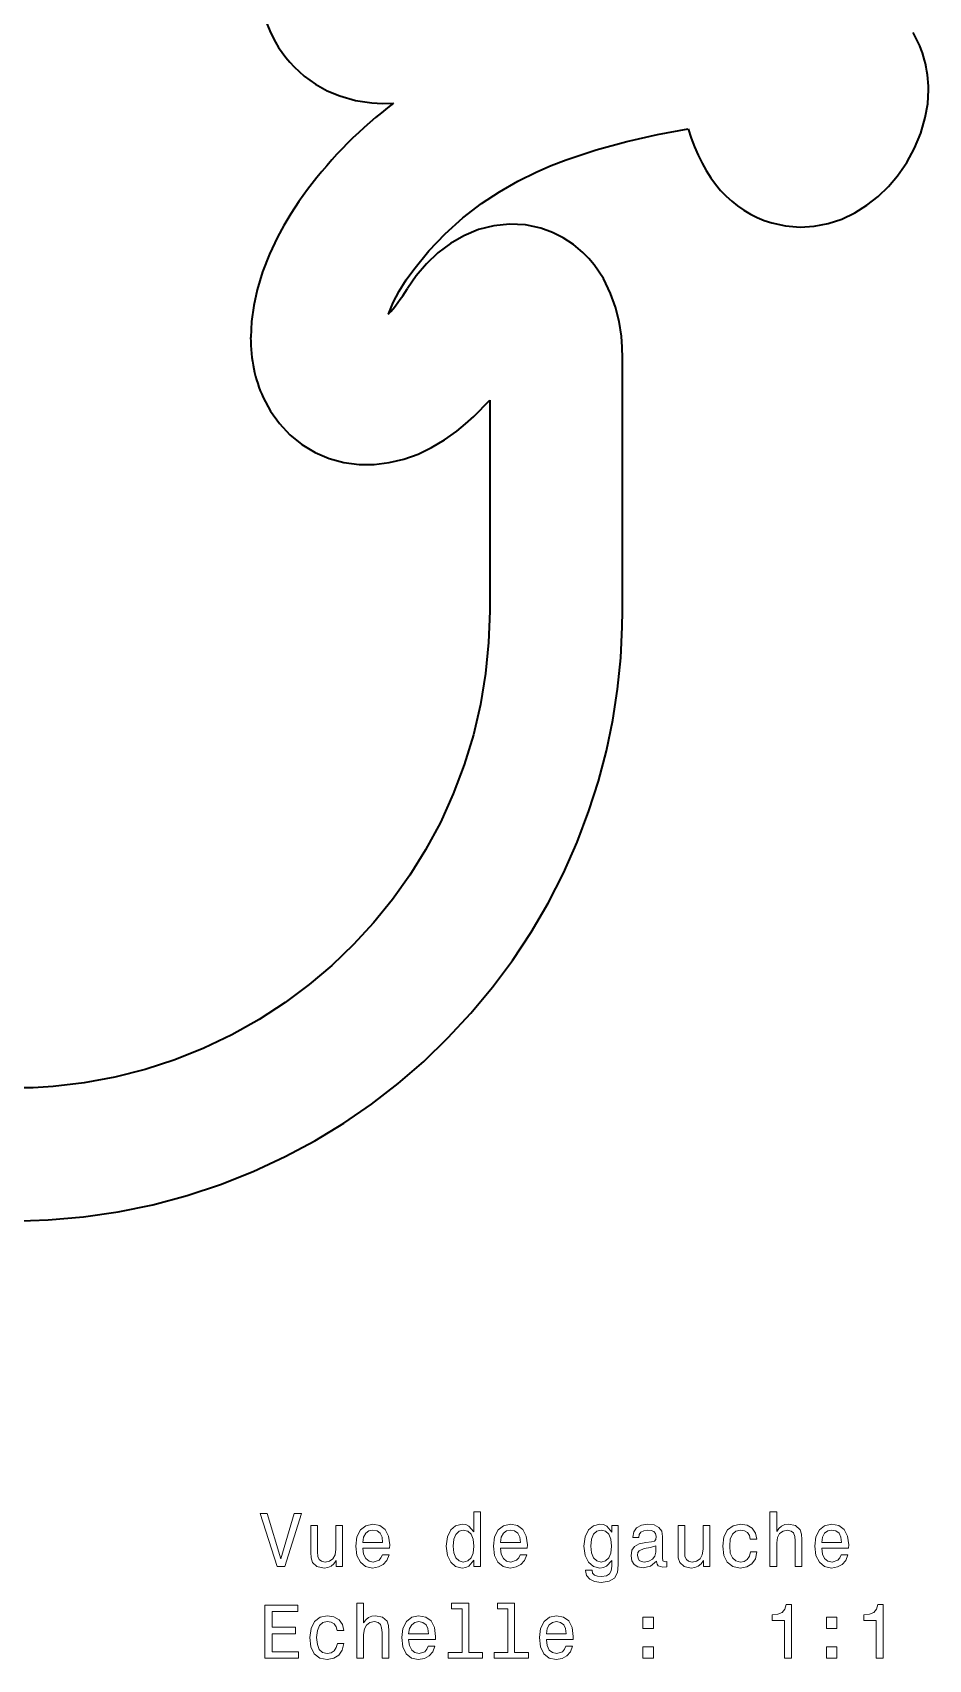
# Model space of a CAD drawing. Extents: x 146 to 1134, y 78 to 926.
# Drawn here: x 737.1 to 796.3, y 300.5 to 408.1 of the extents above; entities that cross this region are included whole.
import ezdxf

# ---------------------------------------------------------------- set-up
doc = ezdxf.new("R2010")
doc.units = 0

msp = doc.modelspace()

# ---------------------------------------------------------------- linework, layer by layer
at = {"color": 7, "lineweight": 35, "ltscale": 0.418545}
msp.add_line((776.09, 369.84), (776.09, 386.58), dxfattribs=at)
at = {"color": 7, "lineweight": 35, "ltscale": 0.349131}
msp.add_line((767.3, 383.8), (767.3, 369.84), dxfattribs=at)
at = {"color": 7, "lineweight": 35}
for points in [[(754.37, 405.84), (755.03, 405.23), (755.77, 404.71), (756.55, 404.27), (757.39, 403.93), (758.43, 403.63), (759.5, 403.47), (760.22, 403.43), (760.94, 403.44)], [(794.28, 398.63), (794.89, 399.52), (795.41, 400.46), (795.83, 401.46), (796.12, 402.49), (796.28, 403.4), (796.33, 404.32)], [(762.28, 392.45), (763.27, 393.67), (764.36, 394.81), (765.53, 395.86), (766.77, 396.82), (767.94, 397.59), (769.16, 398.28), (770.41, 398.9), (771.37, 399.32), (772.35, 399.7), (774.34, 400.36), (776.37, 400.91), (778.4, 401.37), (780.44, 401.75)], [(785.96, 395.53), (786.88, 395.33), (787.83, 395.25), (788.77, 395.3), (789.7, 395.48), (790.6, 395.78), (791.45, 396.19), (792.26, 396.69), (793, 397.27), (793.68, 397.93), (794.28, 398.63)], [(755.25, 397.74), (754.68, 396.95), (754.15, 396.13), (753.69, 395.36), (753.26, 394.58), (752.73, 393.45), (752.28, 392.29), (751.92, 391.1), (751.69, 390.06), (751.54, 389), (751.49, 387.94)], [(770.68, 395.18), (769.66, 395.39), (768.62, 395.44), (767.58, 395.34), (766.57, 395.08), (765.6, 394.68), (764.7, 394.16), (763.86, 393.54), (763.11, 392.82), (762.43, 392.02), (761.86, 391.19)], [(776.09, 386.58), (776.07, 387.31), (776.01, 388.04), (775.86, 389), (775.63, 389.95), (775.3, 390.86), (774.82, 391.85), (774.21, 392.76), (773.85, 393.17), (773.47, 393.57), (772.85, 394.09), (772.17, 394.54), (771.45, 394.9), (770.68, 395.18)], [(760.6, 389.49), (760.92, 390.26), (761.31, 391.01), (761.77, 391.75), (762.28, 392.45)], [(752.32, 383.97), (752.8, 383.07), (753.4, 382.25), (754.09, 381.51), (754.88, 380.87), (755.75, 380.34), (756.68, 379.95), (757.66, 379.68), (758.67, 379.55)], [(758.67, 379.55), (759.66, 379.55), (760.65, 379.67), (761.62, 379.9), (762.56, 380.24), (763.46, 380.67), (764.32, 381.18), (765.13, 381.76), (765.71, 382.23), (766.26, 382.73), (767.3, 383.8)], [(735.76, 329.51), (738.1, 329.58), (740.42, 329.78), (742.73, 330.12), (745.02, 330.59), (747.28, 331.19), (749.49, 331.92), (751.66, 332.78), (753.78, 333.77), (755.74, 334.82), (757.65, 335.98), (759.48, 337.25), (761.25, 338.61), (762.94, 340.07), (764.54, 341.62), (766.06, 343.25), (767.48, 344.97), (768.81, 346.75), (770.04, 348.61), (771.16, 350.54), (772.18, 352.52), (773.08, 354.56), (773.87, 356.64), (774.5, 358.61), (775.02, 360.61), (775.44, 362.64), (775.76, 364.68), (775.97, 366.75), (776.07, 368.82), (776.09, 369.84)], [(767.3, 369.84), (767.23, 367.77), (767.03, 365.72), (766.69, 363.68), (766.22, 361.67), (765.62, 359.69), (764.89, 357.76), (764.04, 355.88), (763.06, 354.06), (762.01, 352.39), (760.87, 350.78), (759.62, 349.24), (758.29, 347.79), (756.86, 346.42), (755.36, 345.15), (753.77, 343.97), (752.04, 342.84), (750.24, 341.83), (748.38, 340.94), (746.47, 340.18), (744.5, 339.54), (742.5, 339.03), (740.48, 338.66), (738.43, 338.42), (737.1, 338.33), (735.76, 338.31)]]:
    msp.add_lwpolyline(points, dxfattribs=at)
at = {"color": 7, "lineweight": 13}
for points in [[(754.37, 310.16), (753.49, 307.18), (752.59, 310.16), (752.11, 310.16), (753.24, 306.66), (753.74, 306.66), (754.85, 310.16)], [(766.26, 307.08), (766.26, 306.66), (766.7, 306.66), (766.7, 310.28), (766.26, 310.28), (766.26, 308.95), (765.92, 309.34), (765.72, 309.43), (765.48, 309.46), (765.05, 309.36), (764.72, 309.08), (764.5, 308.62), (764.42, 308.01), (764.5, 307.4), (764.72, 306.94), (765.05, 306.66), (765.48, 306.56), (765.72, 306.6), (765.93, 306.69)], [(785.84, 306.66), (786.29, 306.66), (786.29, 308.22), (786.33, 308.58), (786.48, 308.84), (786.71, 309), (787.01, 309.06), (787.25, 309.01), (787.4, 308.88), (787.48, 308.65), (787.5, 308.35), (787.5, 306.66), (787.95, 306.66), (787.95, 308.44), (787.93, 308.8), (787.84, 309.09), (787.54, 309.37), (787.07, 309.46), (786.82, 309.43), (786.6, 309.33), (786.42, 309.18), (786.29, 308.97), (786.29, 310.28), (785.84, 310.28)], [(757.57, 309.37), (757.13, 309.37), (757.13, 307.8), (757.08, 307.44), (756.93, 307.18), (756.7, 307.02), (756.41, 306.96), (756.17, 307.01), (756.02, 307.13), (755.93, 307.33), (755.91, 307.63), (755.91, 309.37), (755.47, 309.37), (755.47, 307.59), (755.48, 307.23), (755.58, 306.93), (755.87, 306.66), (756.34, 306.56), (756.59, 306.6), (756.81, 306.69), (757, 306.84), (757.15, 307.07), (757.15, 306.66), (757.57, 306.66)], [(758.91, 307.88), (760.68, 307.88), (760.69, 308.09), (760.61, 308.67), (760.39, 309.1), (760.03, 309.37), (759.56, 309.46), (759.1, 309.36), (758.75, 309.08), (758.52, 308.62), (758.44, 308.01), (758.52, 307.39), (758.75, 306.94), (759.09, 306.66), (759.55, 306.56), (759.94, 306.63), (760.26, 306.8), (760.5, 307.07), (760.64, 307.43), (760.2, 307.43), (760.11, 307.23), (759.98, 307.08), (759.6, 306.96), (759.32, 307.02), (759.1, 307.19), (758.96, 307.48), (758.91, 307.87)], [(758.91, 308.26), (758.96, 308.6), (759.1, 308.86), (759.31, 309.02), (759.58, 309.07), (759.85, 309.02), (760.05, 308.86), (760.18, 308.6), (760.22, 308.26)], [(765.55, 309.06), (765.85, 308.99), (766.07, 308.8), (766.2, 308.47), (766.25, 308.01), (766.2, 307.55), (766.07, 307.23), (765.85, 307.03), (765.55, 306.96), (765.28, 307.03), (765.07, 307.23), (764.92, 307.56), (764.88, 308.01), (764.92, 308.46), (765.07, 308.79), (765.28, 308.99)], [(768.02, 307.88), (769.79, 307.88), (769.8, 308.09), (769.72, 308.67), (769.49, 309.1), (769.14, 309.37), (768.67, 309.46), (768.21, 309.36), (767.86, 309.08), (767.63, 308.62), (767.55, 308.01), (767.63, 307.39), (767.85, 306.94), (768.2, 306.66), (768.66, 306.56), (769.05, 306.63), (769.37, 306.8), (769.61, 307.07), (769.75, 307.43), (769.31, 307.43), (769.22, 307.23), (769.08, 307.08), (768.71, 306.96), (768.42, 307.02), (768.21, 307.19), (768.07, 307.48), (768.02, 307.87)], [(768.02, 308.26), (768.07, 308.6), (768.21, 308.86), (768.41, 309.02), (768.69, 309.07), (768.95, 309.02), (769.16, 308.86), (769.29, 308.6), (769.33, 308.26)], [(775.81, 306.78), (775.81, 309.37), (775.38, 309.37), (775.38, 308.93), (775.04, 309.33), (774.82, 309.43), (774.59, 309.46), (774.16, 309.36), (773.83, 309.08), (773.61, 308.62), (773.53, 308.01), (773.61, 307.4), (773.83, 306.94), (774.16, 306.66), (774.59, 306.56), (774.83, 306.6), (775.03, 306.69), (775.38, 307.07), (775.38, 306.69), (775.34, 306.38), (775.23, 306.17), (775.02, 306.04), (774.7, 306), (774.43, 306.03), (774.23, 306.1), (774.11, 306.23), (774.08, 306.41), (773.65, 306.41), (773.65, 306.39), (773.71, 306.07), (773.92, 305.83), (774.24, 305.67), (774.68, 305.61), (775.2, 305.69), (775.55, 305.9), (775.75, 306.27)], [(773.99, 308.01), (774.04, 308.46), (774.17, 308.8), (774.39, 308.99), (774.67, 309.06), (774.97, 308.99), (775.19, 308.8), (775.32, 308.46), (775.37, 308.01), (775.32, 307.55), (775.19, 307.23), (774.97, 307.03), (774.67, 306.96), (774.39, 307.03), (774.17, 307.23), (774.04, 307.56)], [(778.34, 307.01), (778.34, 307), (778.37, 306.82), (778.44, 306.7), (778.76, 306.61), (779.01, 306.65), (779.01, 306.99), (778.9, 306.97), (778.76, 307.04), (778.74, 307.24), (778.74, 308.64), (778.68, 309), (778.5, 309.25), (778.19, 309.41), (777.76, 309.46), (777.34, 309.4), (777.02, 309.23), (776.83, 308.96), (776.76, 308.61), (776.76, 308.58), (777.16, 308.58), (777.19, 308.79), (777.31, 308.94), (777.49, 309.03), (777.74, 309.07), (777.99, 309.04), (778.17, 308.97), (778.27, 308.84), (778.31, 308.65), (778.29, 308.44), (778.21, 308.34), (778.01, 308.29), (777.63, 308.25), (777.19, 308.16), (776.89, 307.99), (776.7, 307.74), (776.65, 307.37), (776.7, 307.04), (776.86, 306.79), (777.11, 306.63), (777.46, 306.58), (777.93, 306.68)], [(781.86, 309.37), (781.42, 309.37), (781.42, 307.8), (781.36, 307.44), (781.22, 307.18), (780.99, 307.02), (780.69, 306.96), (780.46, 307.01), (780.31, 307.13), (780.22, 307.33), (780.2, 307.63), (780.2, 309.37), (779.76, 309.37), (779.76, 307.59), (779.77, 307.23), (779.87, 306.93), (780.16, 306.66), (780.63, 306.56), (780.88, 306.6), (781.1, 306.69), (781.28, 306.84), (781.44, 307.07), (781.44, 306.66), (781.86, 306.66)], [(784.53, 308.47), (784.97, 308.47), (784.88, 308.87), (784.66, 309.19), (784.33, 309.39), (783.89, 309.46), (783.4, 309.36), (783.03, 309.08), (782.8, 308.62), (782.72, 308), (782.8, 307.39), (783.02, 306.94), (783.38, 306.66), (783.87, 306.56), (784.31, 306.64), (784.64, 306.85), (784.88, 307.18), (784.98, 307.63), (784.55, 307.63), (784.48, 307.34), (784.34, 307.13), (784.13, 307), (783.89, 306.96), (783.58, 307.03), (783.36, 307.23), (783.22, 307.55), (783.18, 308.02), (783.22, 308.47), (783.36, 308.8), (783.59, 309), (783.89, 309.07), (784.15, 309.03), (784.35, 308.91), (784.48, 308.72)], [(789.27, 307.88), (791.04, 307.88), (791.05, 308.09), (790.97, 308.67), (790.75, 309.1), (790.39, 309.37), (789.92, 309.46), (789.46, 309.36), (789.11, 309.08), (788.88, 308.62), (788.8, 308.01), (788.88, 307.39), (789.11, 306.94), (789.45, 306.66), (789.91, 306.56), (790.3, 306.63), (790.62, 306.8), (790.86, 307.07), (791, 307.43), (790.56, 307.43), (790.47, 307.23), (790.34, 307.08), (789.96, 306.96), (789.68, 307.02), (789.46, 307.19), (789.32, 307.48), (789.27, 307.87)], [(789.27, 308.26), (789.32, 308.6), (789.46, 308.86), (789.67, 309.02), (789.94, 309.07), (790.21, 309.02), (790.41, 308.86), (790.54, 308.6), (790.58, 308.26)], [(778.29, 307.61), (778.23, 307.34), (778.07, 307.14), (777.83, 307.01), (777.53, 306.96), (777.34, 306.99), (777.2, 307.07), (777.12, 307.21), (777.09, 307.41), (777.11, 307.59), (777.19, 307.71), (777.52, 307.85), (777.93, 307.91), (778.29, 308.03)], [(752.43, 300.61), (754.65, 300.61), (754.65, 301.03), (752.9, 301.03), (752.9, 302.22), (754.46, 302.22), (754.46, 302.64), (752.9, 302.64), (752.9, 303.69), (754.61, 303.69), (754.61, 304.11), (752.43, 304.11)], [(758.52, 300.61), (758.96, 300.61), (758.96, 302.17), (759.01, 302.53), (759.15, 302.79), (759.38, 302.96), (759.68, 303.02), (759.93, 302.97), (760.08, 302.83), (760.15, 302.6), (760.18, 302.3), (760.18, 300.61), (760.62, 300.61), (760.62, 302.39), (760.6, 302.75), (760.51, 303.05), (760.21, 303.32), (759.75, 303.41), (759.5, 303.38), (759.28, 303.28), (759.1, 303.13), (758.96, 302.93), (758.96, 304.23), (758.52, 304.23)], [(765.47, 303.86), (765.47, 300.98), (764.56, 300.98), (764.56, 300.61), (766.83, 300.61), (766.83, 300.98), (765.92, 300.98), (765.92, 304.23), (764.78, 304.23), (764.78, 303.86)], [(768.51, 303.86), (768.51, 300.98), (767.6, 300.98), (767.6, 300.61), (769.86, 300.61), (769.86, 300.98), (768.95, 300.98), (768.95, 304.23), (767.81, 304.23), (767.81, 303.86)], [(786.8, 300.61), (787.26, 300.61), (787.26, 304.14), (786.91, 304.14), (786.82, 303.83), (786.64, 303.62), (786.36, 303.5), (785.98, 303.46), (785.98, 303.1), (786.8, 303.1)], [(792.87, 300.61), (793.33, 300.61), (793.33, 304.14), (792.98, 304.14), (792.89, 303.83), (792.71, 303.62), (792.43, 303.5), (792.05, 303.46), (792.05, 303.1), (792.87, 303.1)], [(757.21, 302.42), (757.65, 302.42), (757.56, 302.82), (757.34, 303.14), (757, 303.34), (756.56, 303.41), (756.08, 303.31), (755.71, 303.03), (755.48, 302.57), (755.4, 301.96), (755.47, 301.35), (755.7, 300.89), (756.06, 300.61), (756.55, 300.51), (756.98, 300.59), (757.32, 300.8), (757.55, 301.13), (757.65, 301.58), (757.23, 301.58), (757.15, 301.3), (757.01, 301.08), (756.81, 300.95), (756.56, 300.91), (756.25, 300.98), (756.03, 301.18), (755.9, 301.51), (755.85, 301.97), (755.9, 302.43), (756.04, 302.75), (756.26, 302.96), (756.56, 303.03), (756.82, 302.98), (757.02, 302.86), (757.15, 302.67)], [(761.94, 301.84), (763.72, 301.84), (763.72, 302.04), (763.64, 302.62), (763.42, 303.06), (763.07, 303.32), (762.6, 303.41), (762.14, 303.31), (761.79, 303.03), (761.56, 302.57), (761.48, 301.97), (761.56, 301.35), (761.78, 300.89), (762.13, 300.61), (762.58, 300.51), (762.98, 300.58), (763.3, 300.75), (763.54, 301.02), (763.67, 301.39), (763.23, 301.39), (763.14, 301.19), (763.01, 301.03), (762.64, 300.91), (762.35, 300.97), (762.14, 301.14), (761.99, 301.43), (761.94, 301.82)], [(761.94, 302.21), (762, 302.56), (762.14, 302.81), (762.34, 302.97), (762.61, 303.03), (762.88, 302.97), (763.09, 302.81), (763.21, 302.56), (763.26, 302.21)], [(771.05, 301.84), (772.83, 301.84), (772.83, 302.04), (772.75, 302.62), (772.53, 303.06), (772.18, 303.32), (771.71, 303.41), (771.25, 303.31), (770.9, 303.03), (770.67, 302.57), (770.59, 301.97), (770.66, 301.35), (770.89, 300.89), (771.24, 300.61), (771.69, 300.51), (772.09, 300.58), (772.41, 300.75), (772.65, 301.02), (772.78, 301.39), (772.34, 301.39), (772.25, 301.19), (772.12, 301.03), (771.75, 300.91), (771.46, 300.97), (771.24, 301.14), (771.1, 301.43), (771.05, 301.82)], [(771.05, 302.21), (771.11, 302.56), (771.24, 302.81), (771.45, 302.97), (771.72, 303.03), (771.99, 302.97), (772.2, 302.81), (772.32, 302.56), (772.37, 302.21)], [(777.43, 302.57), (778.13, 302.57), (778.13, 303.32), (777.43, 303.32)], [(789.58, 302.57), (790.27, 302.57), (790.27, 303.32), (789.58, 303.32)], [(777.43, 300.61), (778.13, 300.61), (778.13, 301.36), (777.43, 301.36)], [(789.58, 300.61), (790.27, 300.61), (790.27, 301.36), (789.58, 301.36)]]:
    msp.add_lwpolyline(points, close=True, dxfattribs=at)
at = {"color": 7, "lineweight": 35}
msp.add_arc((778.07, 380.66), 28.5, 126.9467, 143.1861, dxfattribs=at)
for centre, major_axis, ratio, start_param, end_param in [((768.45, 417.17), (14.98, 10.24), 0.665908, 2.714205, 3.257652), ((789.32, 403.91), (-2.64, -7.05), 0.920083, 1.956533, 2.501052), ((873.67, 540.43), (-89.49, -144.11), 0.202666, 6.10642, 6.339211), ((760.92, 402.07), (-3.08, -13.96), 0.33331, 0.526384, 0.753643), ((774.07, 395.44), (21.43, 12.1), 0.588907, 2.820497, 3.092569)]:
    msp.add_ellipse(centre, major_axis=major_axis, ratio=ratio, start_param=start_param, end_param=end_param, dxfattribs=at)

doc.saveas('drawing.dxf')
